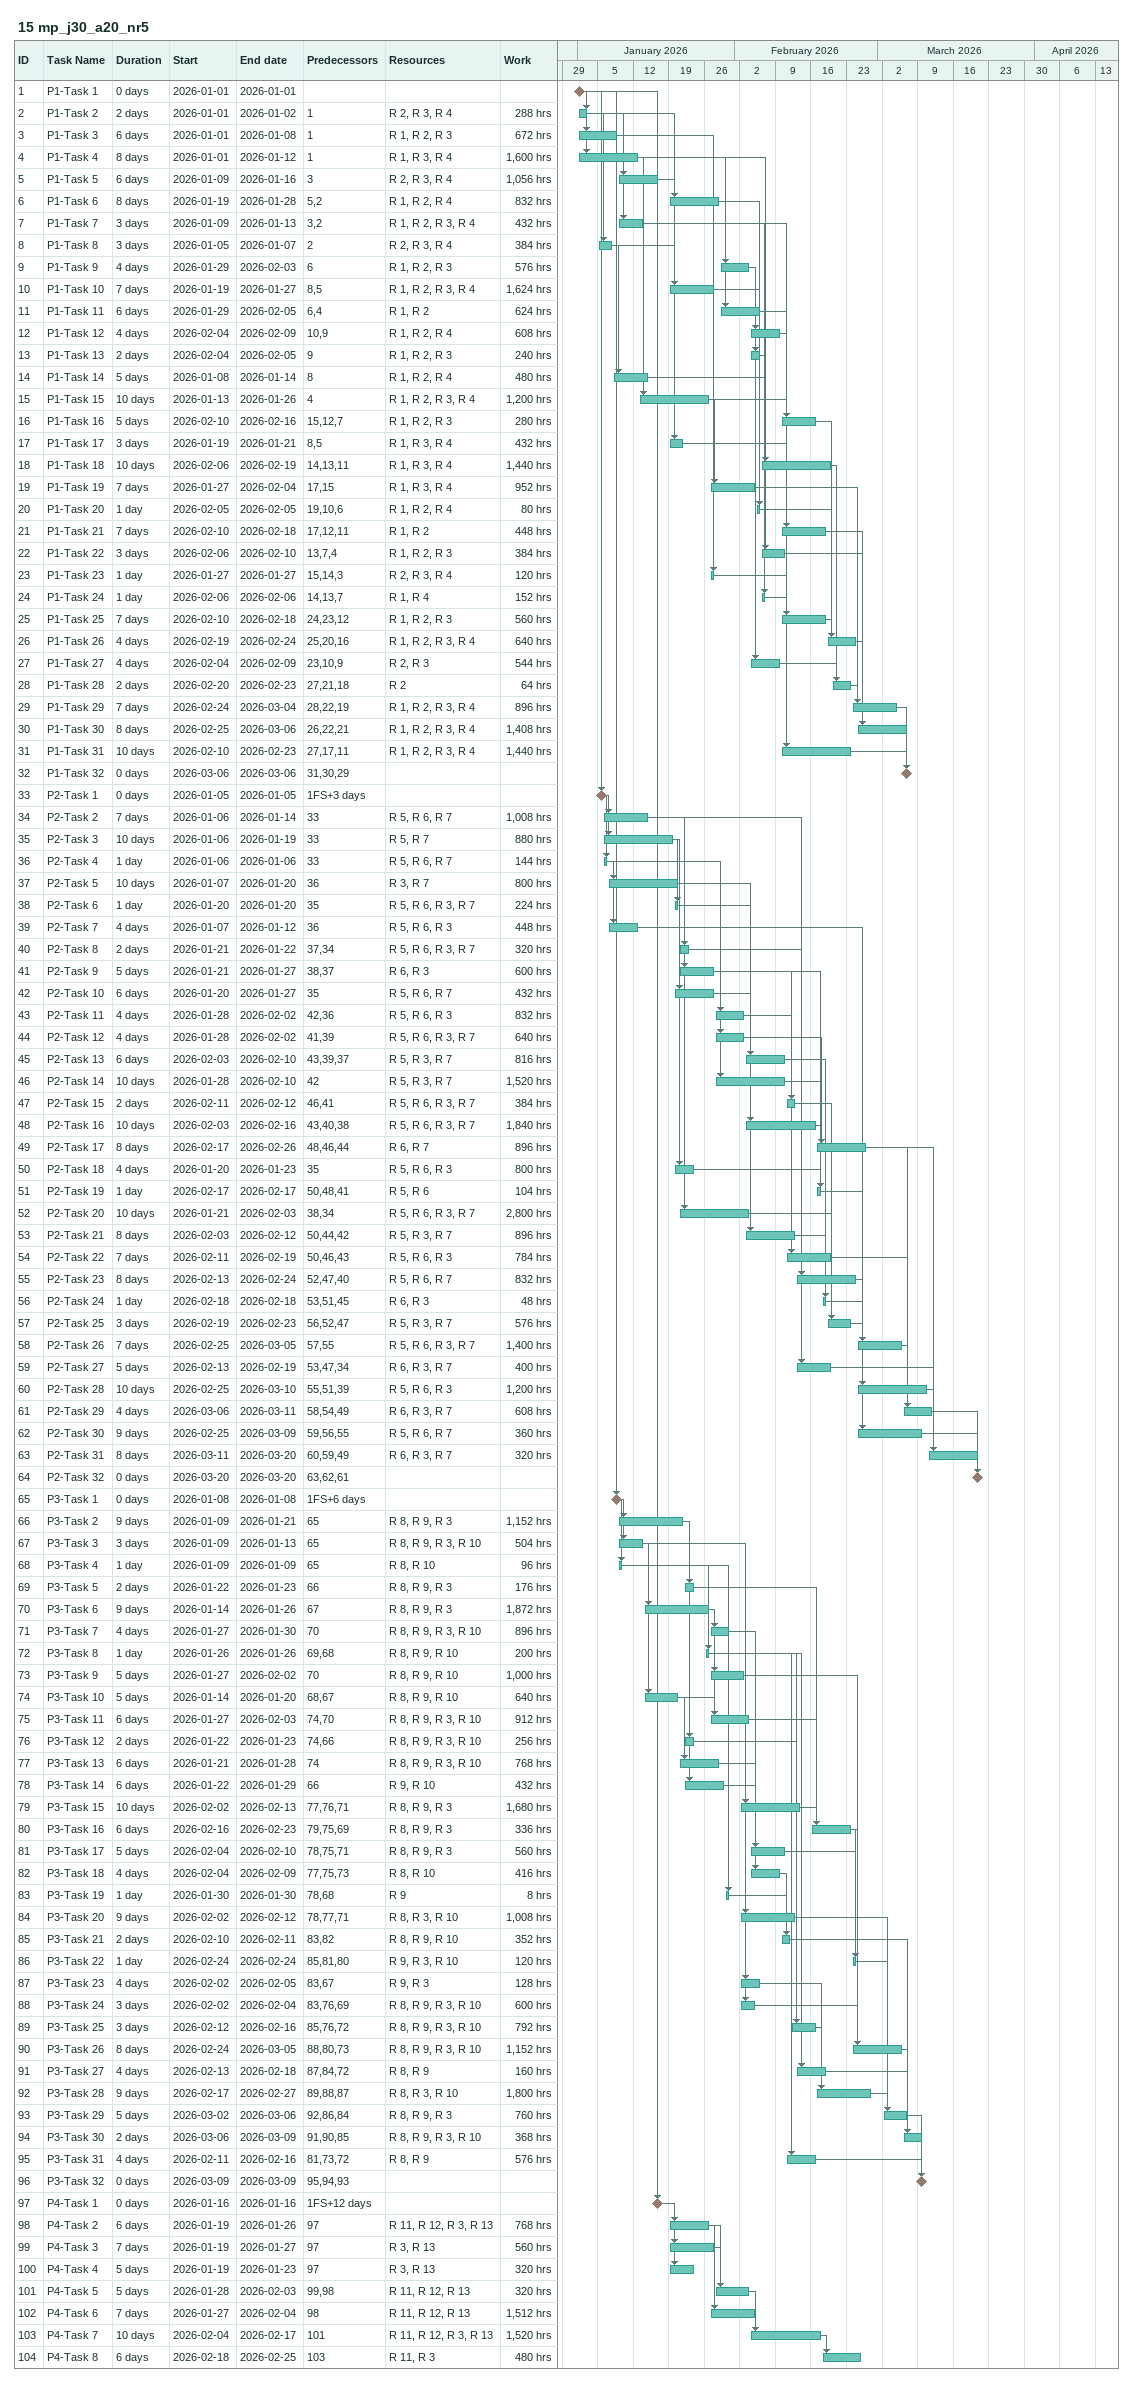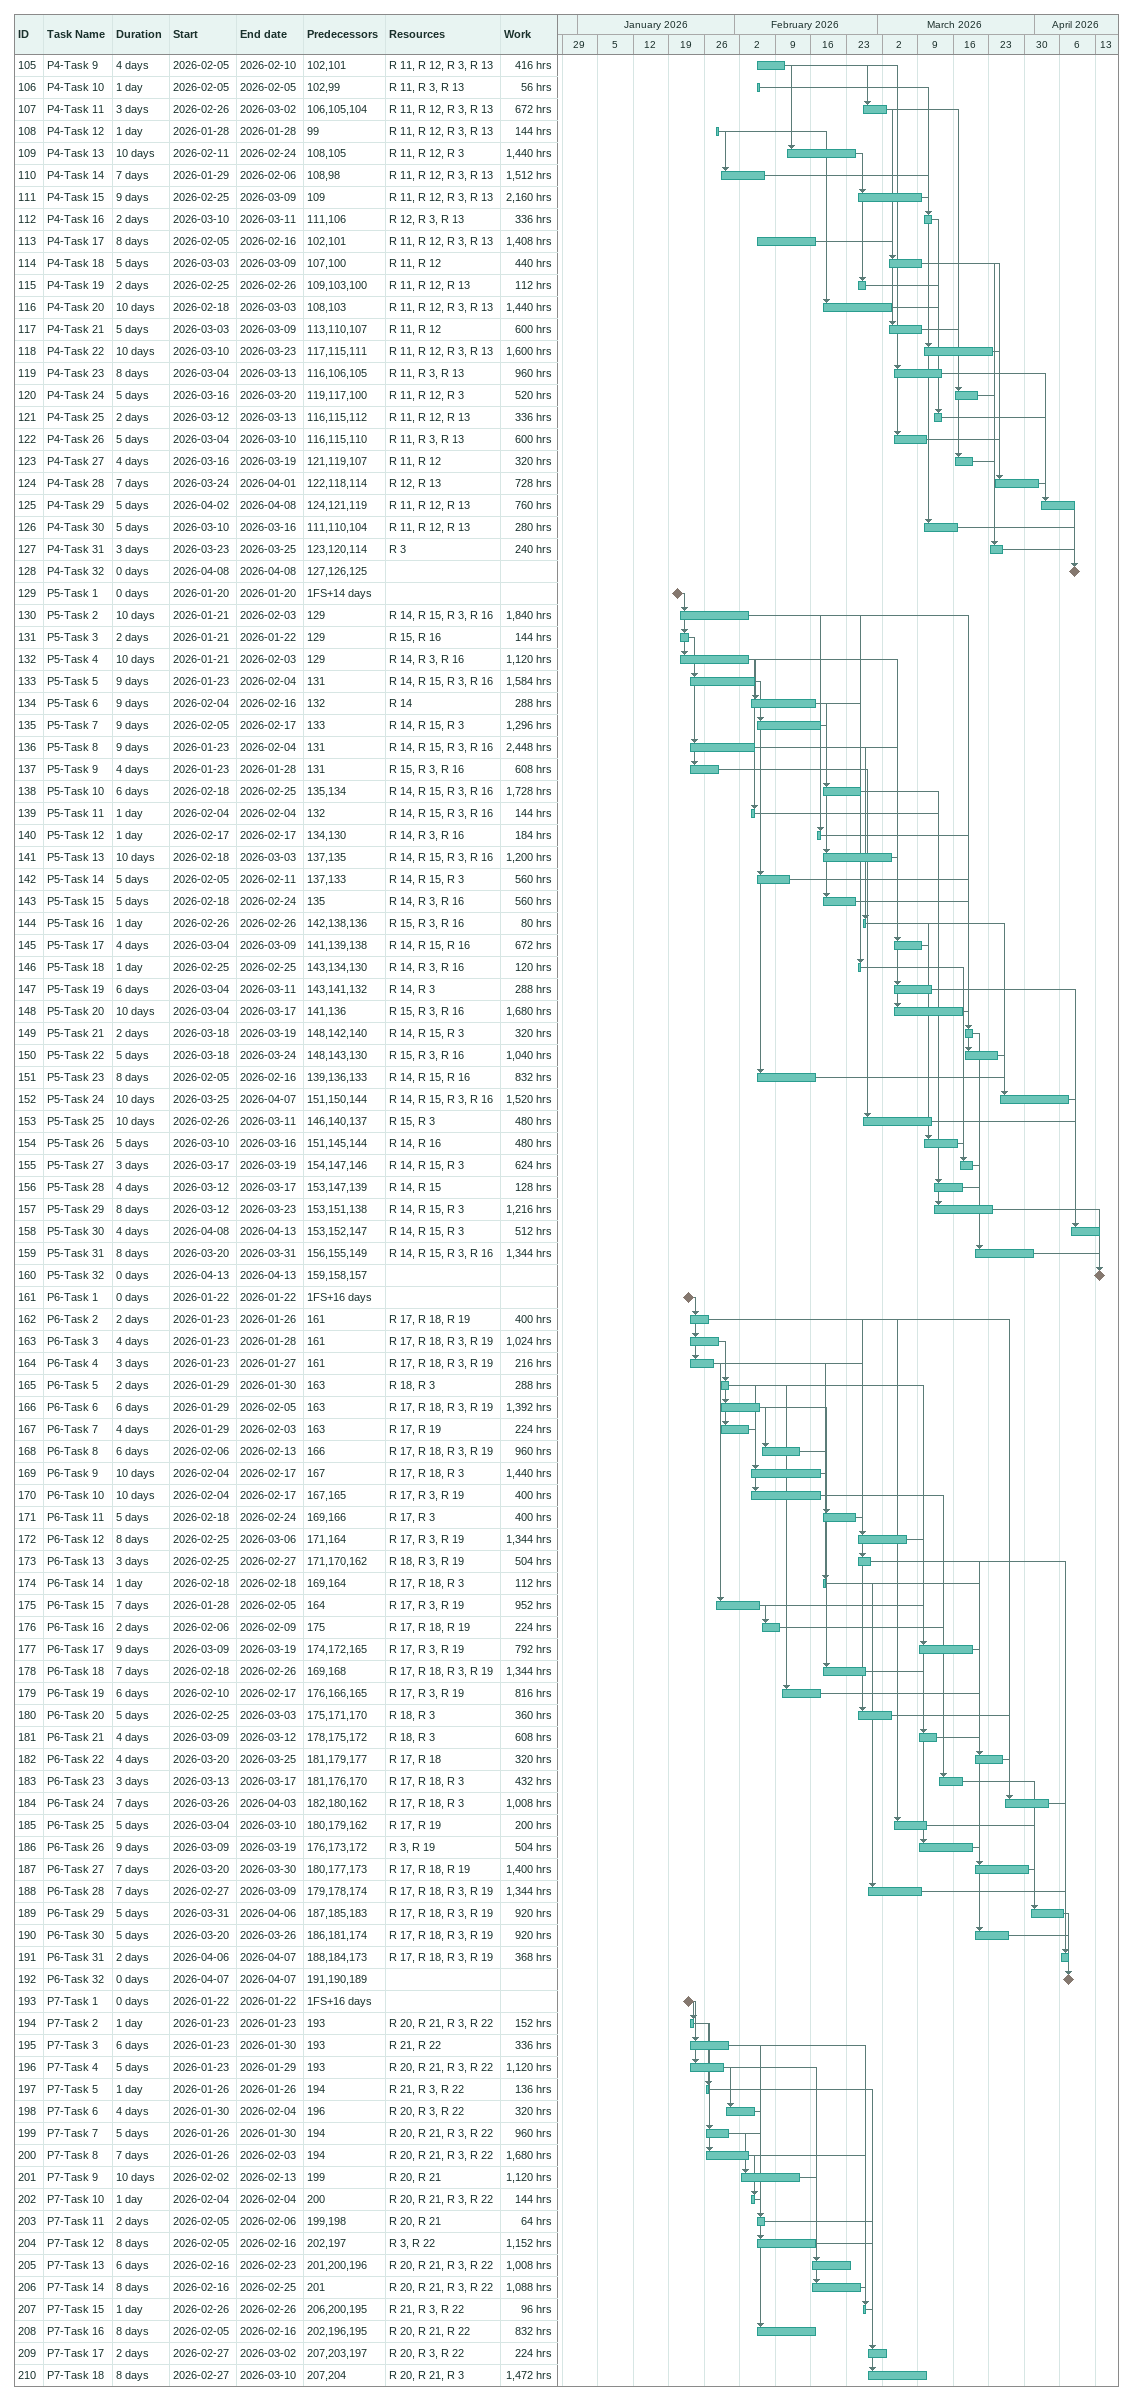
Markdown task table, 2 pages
15 mp_j30_a20_nr5

| ID | Task | Duration | Start | Finish | Predecessors | Resources | Work (h) |
|---|---|---|---|---|---|---|---|
| 1 | P1-Task 1 | 0d | 2026-01-01 | 2026-01-01 |  |  |  |
| 2 | P1-Task 2 | 2d | 2026-01-01 | 2026-01-02 | 1 | R 2, R 3, R 4 | 288 |
| 3 | P1-Task 3 | 6d | 2026-01-01 | 2026-01-08 | 1 | R 1, R 2, R 3 | 672 |
| 4 | P1-Task 4 | 8d | 2026-01-01 | 2026-01-12 | 1 | R 1, R 3, R 4 | 1600 |
| 5 | P1-Task 5 | 6d | 2026-01-09 | 2026-01-16 | 3 | R 2, R 3, R 4 | 1056 |
| 6 | P1-Task 6 | 8d | 2026-01-19 | 2026-01-28 | 5, 2 | R 1, R 2, R 4 | 832 |
| 7 | P1-Task 7 | 3d | 2026-01-09 | 2026-01-13 | 3, 2 | R 1, R 2, R 3, R 4 | 432 |
| 8 | P1-Task 8 | 3d | 2026-01-05 | 2026-01-07 | 2 | R 2, R 3, R 4 | 384 |
| 9 | P1-Task 9 | 4d | 2026-01-29 | 2026-02-03 | 6 | R 1, R 2, R 3 | 576 |
| 10 | P1-Task 10 | 7d | 2026-01-19 | 2026-01-27 | 8, 5 | R 1, R 2, R 3, R 4 | 1624 |
| 11 | P1-Task 11 | 6d | 2026-01-29 | 2026-02-05 | 6, 4 | R 1, R 2 | 624 |
| 12 | P1-Task 12 | 4d | 2026-02-04 | 2026-02-09 | 10, 9 | R 1, R 2, R 4 | 608 |
| 13 | P1-Task 13 | 2d | 2026-02-04 | 2026-02-05 | 9 | R 1, R 2, R 3 | 240 |
| 14 | P1-Task 14 | 5d | 2026-01-08 | 2026-01-14 | 8 | R 1, R 2, R 4 | 480 |
| 15 | P1-Task 15 | 10d | 2026-01-13 | 2026-01-26 | 4 | R 1, R 2, R 3, R 4 | 1200 |
| 16 | P1-Task 16 | 5d | 2026-02-10 | 2026-02-16 | 15, 12, 7 | R 1, R 2, R 3 | 280 |
| 17 | P1-Task 17 | 3d | 2026-01-19 | 2026-01-21 | 8, 5 | R 1, R 3, R 4 | 432 |
| 18 | P1-Task 18 | 10d | 2026-02-06 | 2026-02-19 | 14, 13, 11 | R 1, R 3, R 4 | 1440 |
| 19 | P1-Task 19 | 7d | 2026-01-27 | 2026-02-04 | 17, 15 | R 1, R 3, R 4 | 952 |
| 20 | P1-Task 20 | 1d | 2026-02-05 | 2026-02-05 | 19, 10, 6 | R 1, R 2, R 4 | 80 |
| 21 | P1-Task 21 | 7d | 2026-02-10 | 2026-02-18 | 17, 12, 11 | R 1, R 2 | 448 |
| 22 | P1-Task 22 | 3d | 2026-02-06 | 2026-02-10 | 13, 7, 4 | R 1, R 2, R 3 | 384 |
| 23 | P1-Task 23 | 1d | 2026-01-27 | 2026-01-27 | 15, 14, 3 | R 2, R 3, R 4 | 120 |
| 24 | P1-Task 24 | 1d | 2026-02-06 | 2026-02-06 | 14, 13, 7 | R 1, R 4 | 152 |
| 25 | P1-Task 25 | 7d | 2026-02-10 | 2026-02-18 | 24, 23, 12 | R 1, R 2, R 3 | 560 |
| 26 | P1-Task 26 | 4d | 2026-02-19 | 2026-02-24 | 25, 20, 16 | R 1, R 2, R 3, R 4 | 640 |
| 27 | P1-Task 27 | 4d | 2026-02-04 | 2026-02-09 | 23, 10, 9 | R 2, R 3 | 544 |
| 28 | P1-Task 28 | 2d | 2026-02-20 | 2026-02-23 | 27, 21, 18 | R 2 | 64 |
| 29 | P1-Task 29 | 7d | 2026-02-24 | 2026-03-04 | 28, 22, 19 | R 1, R 2, R 3, R 4 | 896 |
| 30 | P1-Task 30 | 8d | 2026-02-25 | 2026-03-06 | 26, 22, 21 | R 1, R 2, R 3, R 4 | 1408 |
| 31 | P1-Task 31 | 10d | 2026-02-10 | 2026-02-23 | 27, 17, 11 | R 1, R 2, R 3, R 4 | 1440 |
| 32 | P1-Task 32 | 0d | 2026-03-06 | 2026-03-06 | 31, 30, 29 |  |  |
| 33 | P2-Task 1 | 0d | 2026-01-05 | 2026-01-05 | 1FS+3d |  |  |
| 34 | P2-Task 2 | 7d | 2026-01-06 | 2026-01-14 | 33 | R 5, R 6, R 7 | 1008 |
| 35 | P2-Task 3 | 10d | 2026-01-06 | 2026-01-19 | 33 | R 5, R 7 | 880 |
| 36 | P2-Task 4 | 1d | 2026-01-06 | 2026-01-06 | 33 | R 5, R 6, R 7 | 144 |
| 37 | P2-Task 5 | 10d | 2026-01-07 | 2026-01-20 | 36 | R 3, R 7 | 800 |
| 38 | P2-Task 6 | 1d | 2026-01-20 | 2026-01-20 | 35 | R 5, R 6, R 3, R 7 | 224 |
| 39 | P2-Task 7 | 4d | 2026-01-07 | 2026-01-12 | 36 | R 5, R 6, R 3 | 448 |
| 40 | P2-Task 8 | 2d | 2026-01-21 | 2026-01-22 | 37, 34 | R 5, R 6, R 3, R 7 | 320 |
| 41 | P2-Task 9 | 5d | 2026-01-21 | 2026-01-27 | 38, 37 | R 6, R 3 | 600 |
| 42 | P2-Task 10 | 6d | 2026-01-20 | 2026-01-27 | 35 | R 5, R 6, R 7 | 432 |
| 43 | P2-Task 11 | 4d | 2026-01-28 | 2026-02-02 | 42, 36 | R 5, R 6, R 3 | 832 |
| 44 | P2-Task 12 | 4d | 2026-01-28 | 2026-02-02 | 41, 39 | R 5, R 6, R 3, R 7 | 640 |
| 45 | P2-Task 13 | 6d | 2026-02-03 | 2026-02-10 | 43, 39, 37 | R 5, R 3, R 7 | 816 |
| 46 | P2-Task 14 | 10d | 2026-01-28 | 2026-02-10 | 42 | R 5, R 3, R 7 | 1520 |
| 47 | P2-Task 15 | 2d | 2026-02-11 | 2026-02-12 | 46, 41 | R 5, R 6, R 3, R 7 | 384 |
| 48 | P2-Task 16 | 10d | 2026-02-03 | 2026-02-16 | 43, 40, 38 | R 5, R 6, R 3, R 7 | 1840 |
| 49 | P2-Task 17 | 8d | 2026-02-17 | 2026-02-26 | 48, 46, 44 | R 6, R 7 | 896 |
| 50 | P2-Task 18 | 4d | 2026-01-20 | 2026-01-23 | 35 | R 5, R 6, R 3 | 800 |
| 51 | P2-Task 19 | 1d | 2026-02-17 | 2026-02-17 | 50, 48, 41 | R 5, R 6 | 104 |
| 52 | P2-Task 20 | 10d | 2026-01-21 | 2026-02-03 | 38, 34 | R 5, R 6, R 3, R 7 | 2800 |
| 53 | P2-Task 21 | 8d | 2026-02-03 | 2026-02-12 | 50, 44, 42 | R 5, R 3, R 7 | 896 |
| 54 | P2-Task 22 | 7d | 2026-02-11 | 2026-02-19 | 50, 46, 43 | R 5, R 6, R 3 | 784 |
| 55 | P2-Task 23 | 8d | 2026-02-13 | 2026-02-24 | 52, 47, 40 | R 5, R 6, R 7 | 832 |
| 56 | P2-Task 24 | 1d | 2026-02-18 | 2026-02-18 | 53, 51, 45 | R 6, R 3 | 48 |
| 57 | P2-Task 25 | 3d | 2026-02-19 | 2026-02-23 | 56, 52, 47 | R 5, R 3, R 7 | 576 |
| 58 | P2-Task 26 | 7d | 2026-02-25 | 2026-03-05 | 57, 55 | R 5, R 6, R 3, R 7 | 1400 |
| 59 | P2-Task 27 | 5d | 2026-02-13 | 2026-02-19 | 53, 47, 34 | R 6, R 3, R 7 | 400 |
| 60 | P2-Task 28 | 10d | 2026-02-25 | 2026-03-10 | 55, 51, 39 | R 5, R 6, R 3 | 1200 |
| 61 | P2-Task 29 | 4d | 2026-03-06 | 2026-03-11 | 58, 54, 49 | R 6, R 3, R 7 | 608 |
| 62 | P2-Task 30 | 9d | 2026-02-25 | 2026-03-09 | 59, 56, 55 | R 5, R 6, R 7 | 360 |
| 63 | P2-Task 31 | 8d | 2026-03-11 | 2026-03-20 | 60, 59, 49 | R 6, R 3, R 7 | 320 |
| 64 | P2-Task 32 | 0d | 2026-03-20 | 2026-03-20 | 63, 62, 61 |  |  |
| 65 | P3-Task 1 | 0d | 2026-01-08 | 2026-01-08 | 1FS+6d |  |  |
| 66 | P3-Task 2 | 9d | 2026-01-09 | 2026-01-21 | 65 | R 8, R 9, R 3 | 1152 |
| 67 | P3-Task 3 | 3d | 2026-01-09 | 2026-01-13 | 65 | R 8, R 9, R 3, R 10 | 504 |
| 68 | P3-Task 4 | 1d | 2026-01-09 | 2026-01-09 | 65 | R 8, R 10 | 96 |
| 69 | P3-Task 5 | 2d | 2026-01-22 | 2026-01-23 | 66 | R 8, R 9, R 3 | 176 |
| 70 | P3-Task 6 | 9d | 2026-01-14 | 2026-01-26 | 67 | R 8, R 9, R 3 | 1872 |
| 71 | P3-Task 7 | 4d | 2026-01-27 | 2026-01-30 | 70 | R 8, R 9, R 3, R 10 | 896 |
| 72 | P3-Task 8 | 1d | 2026-01-26 | 2026-01-26 | 69, 68 | R 8, R 9, R 10 | 200 |
| 73 | P3-Task 9 | 5d | 2026-01-27 | 2026-02-02 | 70 | R 8, R 9, R 10 | 1000 |
| 74 | P3-Task 10 | 5d | 2026-01-14 | 2026-01-20 | 68, 67 | R 8, R 9, R 10 | 640 |
| 75 | P3-Task 11 | 6d | 2026-01-27 | 2026-02-03 | 74, 70 | R 8, R 9, R 3, R 10 | 912 |
| 76 | P3-Task 12 | 2d | 2026-01-22 | 2026-01-23 | 74, 66 | R 8, R 9, R 3, R 10 | 256 |
| 77 | P3-Task 13 | 6d | 2026-01-21 | 2026-01-28 | 74 | R 8, R 9, R 3, R 10 | 768 |
| 78 | P3-Task 14 | 6d | 2026-01-22 | 2026-01-29 | 66 | R 9, R 10 | 432 |
| 79 | P3-Task 15 | 10d | 2026-02-02 | 2026-02-13 | 77, 76, 71 | R 8, R 9, R 3 | 1680 |
| 80 | P3-Task 16 | 6d | 2026-02-16 | 2026-02-23 | 79, 75, 69 | R 8, R 9, R 3 | 336 |
| 81 | P3-Task 17 | 5d | 2026-02-04 | 2026-02-10 | 78, 75, 71 | R 8, R 9, R 3 | 560 |
| 82 | P3-Task 18 | 4d | 2026-02-04 | 2026-02-09 | 77, 75, 73 | R 8, R 10 | 416 |
| 83 | P3-Task 19 | 1d | 2026-01-30 | 2026-01-30 | 78, 68 | R 9 | 8 |
| 84 | P3-Task 20 | 9d | 2026-02-02 | 2026-02-12 | 78, 77, 71 | R 8, R 3, R 10 | 1008 |
| 85 | P3-Task 21 | 2d | 2026-02-10 | 2026-02-11 | 83, 82 | R 8, R 9, R 10 | 352 |
| 86 | P3-Task 22 | 1d | 2026-02-24 | 2026-02-24 | 85, 81, 80 | R 9, R 3, R 10 | 120 |
| 87 | P3-Task 23 | 4d | 2026-02-02 | 2026-02-05 | 83, 67 | R 9, R 3 | 128 |
| 88 | P3-Task 24 | 3d | 2026-02-02 | 2026-02-04 | 83, 76, 69 | R 8, R 9, R 3, R 10 | 600 |
| 89 | P3-Task 25 | 3d | 2026-02-12 | 2026-02-16 | 85, 76, 72 | R 8, R 9, R 3, R 10 | 792 |
| 90 | P3-Task 26 | 8d | 2026-02-24 | 2026-03-05 | 88, 80, 73 | R 8, R 9, R 3, R 10 | 1152 |
| 91 | P3-Task 27 | 4d | 2026-02-13 | 2026-02-18 | 87, 84, 72 | R 8, R 9 | 160 |
| 92 | P3-Task 28 | 9d | 2026-02-17 | 2026-02-27 | 89, 88, 87 | R 8, R 3, R 10 | 1800 |
| 93 | P3-Task 29 | 5d | 2026-03-02 | 2026-03-06 | 92, 86, 84 | R 8, R 9, R 3 | 760 |
| 94 | P3-Task 30 | 2d | 2026-03-06 | 2026-03-09 | 91, 90, 85 | R 8, R 9, R 3, R 10 | 368 |
| 95 | P3-Task 31 | 4d | 2026-02-11 | 2026-02-16 | 81, 73, 72 | R 8, R 9 | 576 |
| 96 | P3-Task 32 | 0d | 2026-03-09 | 2026-03-09 | 95, 94, 93 |  |  |
| 97 | P4-Task 1 | 0d | 2026-01-16 | 2026-01-16 | 1FS+12d |  |  |
| 98 | P4-Task 2 | 6d | 2026-01-19 | 2026-01-26 | 97 | R 11, R 12, R 3, R 13 | 768 |
| 99 | P4-Task 3 | 7d | 2026-01-19 | 2026-01-27 | 97 | R 3, R 13 | 560 |
| 100 | P4-Task 4 | 5d | 2026-01-19 | 2026-01-23 | 97 | R 3, R 13 | 320 |
| 101 | P4-Task 5 | 5d | 2026-01-28 | 2026-02-03 | 99, 98 | R 11, R 12, R 13 | 320 |
| 102 | P4-Task 6 | 7d | 2026-01-27 | 2026-02-04 | 98 | R 11, R 12, R 13 | 1512 |
| 103 | P4-Task 7 | 10d | 2026-02-04 | 2026-02-17 | 101 | R 11, R 12, R 3, R 13 | 1520 |
| 104 | P4-Task 8 | 6d | 2026-02-18 | 2026-02-25 | 103 | R 11, R 3 | 480 |
| 105 | P4-Task 9 | 4d | 2026-02-05 | 2026-02-10 | 102, 101 | R 11, R 12, R 3, R 13 | 416 |
| 106 | P4-Task 10 | 1d | 2026-02-05 | 2026-02-05 | 102, 99 | R 11, R 3, R 13 | 56 |
| 107 | P4-Task 11 | 3d | 2026-02-26 | 2026-03-02 | 106, 105, 104 | R 11, R 12, R 3, R 13 | 672 |
| 108 | P4-Task 12 | 1d | 2026-01-28 | 2026-01-28 | 99 | R 11, R 12, R 3, R 13 | 144 |
| 109 | P4-Task 13 | 10d | 2026-02-11 | 2026-02-24 | 108, 105 | R 11, R 12, R 3 | 1440 |
| 110 | P4-Task 14 | 7d | 2026-01-29 | 2026-02-06 | 108, 98 | R 11, R 12, R 3, R 13 | 1512 |
| 111 | P4-Task 15 | 9d | 2026-02-25 | 2026-03-09 | 109 | R 11, R 12, R 3, R 13 | 2160 |
| 112 | P4-Task 16 | 2d | 2026-03-10 | 2026-03-11 | 111, 106 | R 12, R 3, R 13 | 336 |
| 113 | P4-Task 17 | 8d | 2026-02-05 | 2026-02-16 | 102, 101 | R 11, R 12, R 3, R 13 | 1408 |
| 114 | P4-Task 18 | 5d | 2026-03-03 | 2026-03-09 | 107, 100 | R 11, R 12 | 440 |
| 115 | P4-Task 19 | 2d | 2026-02-25 | 2026-02-26 | 109, 103, 100 | R 11, R 12, R 13 | 112 |
| 116 | P4-Task 20 | 10d | 2026-02-18 | 2026-03-03 | 108, 103 | R 11, R 12, R 3, R 13 | 1440 |
| 117 | P4-Task 21 | 5d | 2026-03-03 | 2026-03-09 | 113, 110, 107 | R 11, R 12 | 600 |
| 118 | P4-Task 22 | 10d | 2026-03-10 | 2026-03-23 | 117, 115, 111 | R 11, R 12, R 3, R 13 | 1600 |
| 119 | P4-Task 23 | 8d | 2026-03-04 | 2026-03-13 | 116, 106, 105 | R 11, R 3, R 13 | 960 |
| 120 | P4-Task 24 | 5d | 2026-03-16 | 2026-03-20 | 119, 117, 100 | R 11, R 12, R 3 | 520 |
| 121 | P4-Task 25 | 2d | 2026-03-12 | 2026-03-13 | 116, 115, 112 | R 11, R 12, R 13 | 336 |
| 122 | P4-Task 26 | 5d | 2026-03-04 | 2026-03-10 | 116, 115, 110 | R 11, R 3, R 13 | 600 |
| 123 | P4-Task 27 | 4d | 2026-03-16 | 2026-03-19 | 121, 119, 107 | R 11, R 12 | 320 |
| 124 | P4-Task 28 | 7d | 2026-03-24 | 2026-04-01 | 122, 118, 114 | R 12, R 13 | 728 |
| 125 | P4-Task 29 | 5d | 2026-04-02 | 2026-04-08 | 124, 121, 119 | R 11, R 12, R 13 | 760 |
| 126 | P4-Task 30 | 5d | 2026-03-10 | 2026-03-16 | 111, 110, 104 | R 11, R 12, R 13 | 280 |
| 127 | P4-Task 31 | 3d | 2026-03-23 | 2026-03-25 | 123, 120, 114 | R 3 | 240 |
| 128 | P4-Task 32 | 0d | 2026-04-08 | 2026-04-08 | 127, 126, 125 |  |  |
| 129 | P5-Task 1 | 0d | 2026-01-20 | 2026-01-20 | 1FS+14d |  |  |
| 130 | P5-Task 2 | 10d | 2026-01-21 | 2026-02-03 | 129 | R 14, R 15, R 3, R 16 | 1840 |
| 131 | P5-Task 3 | 2d | 2026-01-21 | 2026-01-22 | 129 | R 15, R 16 | 144 |
| 132 | P5-Task 4 | 10d | 2026-01-21 | 2026-02-03 | 129 | R 14, R 3, R 16 | 1120 |
| 133 | P5-Task 5 | 9d | 2026-01-23 | 2026-02-04 | 131 | R 14, R 15, R 3, R 16 | 1584 |
| 134 | P5-Task 6 | 9d | 2026-02-04 | 2026-02-16 | 132 | R 14 | 288 |
| 135 | P5-Task 7 | 9d | 2026-02-05 | 2026-02-17 | 133 | R 14, R 15, R 3 | 1296 |
| 136 | P5-Task 8 | 9d | 2026-01-23 | 2026-02-04 | 131 | R 14, R 15, R 3, R 16 | 2448 |
| 137 | P5-Task 9 | 4d | 2026-01-23 | 2026-01-28 | 131 | R 15, R 3, R 16 | 608 |
| 138 | P5-Task 10 | 6d | 2026-02-18 | 2026-02-25 | 135, 134 | R 14, R 15, R 3, R 16 | 1728 |
| 139 | P5-Task 11 | 1d | 2026-02-04 | 2026-02-04 | 132 | R 14, R 15, R 3, R 16 | 144 |
| 140 | P5-Task 12 | 1d | 2026-02-17 | 2026-02-17 | 134, 130 | R 14, R 3, R 16 | 184 |
| 141 | P5-Task 13 | 10d | 2026-02-18 | 2026-03-03 | 137, 135 | R 14, R 15, R 3, R 16 | 1200 |
| 142 | P5-Task 14 | 5d | 2026-02-05 | 2026-02-11 | 137, 133 | R 14, R 15, R 3 | 560 |
| 143 | P5-Task 15 | 5d | 2026-02-18 | 2026-02-24 | 135 | R 14, R 3, R 16 | 560 |
| 144 | P5-Task 16 | 1d | 2026-02-26 | 2026-02-26 | 142, 138, 136 | R 15, R 3, R 16 | 80 |
| 145 | P5-Task 17 | 4d | 2026-03-04 | 2026-03-09 | 141, 139, 138 | R 14, R 15, R 16 | 672 |
| 146 | P5-Task 18 | 1d | 2026-02-25 | 2026-02-25 | 143, 134, 130 | R 14, R 3, R 16 | 120 |
| 147 | P5-Task 19 | 6d | 2026-03-04 | 2026-03-11 | 143, 141, 132 | R 14, R 3 | 288 |
| 148 | P5-Task 20 | 10d | 2026-03-04 | 2026-03-17 | 141, 136 | R 15, R 3, R 16 | 1680 |
| 149 | P5-Task 21 | 2d | 2026-03-18 | 2026-03-19 | 148, 142, 140 | R 14, R 15, R 3 | 320 |
| 150 | P5-Task 22 | 5d | 2026-03-18 | 2026-03-24 | 148, 143, 130 | R 15, R 3, R 16 | 1040 |
| 151 | P5-Task 23 | 8d | 2026-02-05 | 2026-02-16 | 139, 136, 133 | R 14, R 15, R 16 | 832 |
| 152 | P5-Task 24 | 10d | 2026-03-25 | 2026-04-07 | 151, 150, 144 | R 14, R 15, R 3, R 16 | 1520 |
| 153 | P5-Task 25 | 10d | 2026-02-26 | 2026-03-11 | 146, 140, 137 | R 15, R 3 | 480 |
| 154 | P5-Task 26 | 5d | 2026-03-10 | 2026-03-16 | 151, 145, 144 | R 14, R 16 | 480 |
| 155 | P5-Task 27 | 3d | 2026-03-17 | 2026-03-19 | 154, 147, 146 | R 14, R 15, R 3 | 624 |
| 156 | P5-Task 28 | 4d | 2026-03-12 | 2026-03-17 | 153, 147, 139 | R 14, R 15 | 128 |
| 157 | P5-Task 29 | 8d | 2026-03-12 | 2026-03-23 | 153, 151, 138 | R 14, R 15, R 3 | 1216 |
| 158 | P5-Task 30 | 4d | 2026-04-08 | 2026-04-13 | 153, 152, 147 | R 14, R 15, R 3 | 512 |
| 159 | P5-Task 31 | 8d | 2026-03-20 | 2026-03-31 | 156, 155, 149 | R 14, R 15, R 3, R 16 | 1344 |
| 160 | P5-Task 32 | 0d | 2026-04-13 | 2026-04-13 | 159, 158, 157 |  |  |
| 161 | P6-Task 1 | 0d | 2026-01-22 | 2026-01-22 | 1FS+16d |  |  |
| 162 | P6-Task 2 | 2d | 2026-01-23 | 2026-01-26 | 161 | R 17, R 18, R 19 | 400 |
| 163 | P6-Task 3 | 4d | 2026-01-23 | 2026-01-28 | 161 | R 17, R 18, R 3, R 19 | 1024 |
| 164 | P6-Task 4 | 3d | 2026-01-23 | 2026-01-27 | 161 | R 17, R 18, R 3, R 19 | 216 |
| 165 | P6-Task 5 | 2d | 2026-01-29 | 2026-01-30 | 163 | R 18, R 3 | 288 |
| 166 | P6-Task 6 | 6d | 2026-01-29 | 2026-02-05 | 163 | R 17, R 18, R 3, R 19 | 1392 |
| 167 | P6-Task 7 | 4d | 2026-01-29 | 2026-02-03 | 163 | R 17, R 19 | 224 |
| 168 | P6-Task 8 | 6d | 2026-02-06 | 2026-02-13 | 166 | R 17, R 18, R 3, R 19 | 960 |
| 169 | P6-Task 9 | 10d | 2026-02-04 | 2026-02-17 | 167 | R 17, R 18, R 3 | 1440 |
| 170 | P6-Task 10 | 10d | 2026-02-04 | 2026-02-17 | 167, 165 | R 17, R 3, R 19 | 400 |
| 171 | P6-Task 11 | 5d | 2026-02-18 | 2026-02-24 | 169, 166 | R 17, R 3 | 400 |
| 172 | P6-Task 12 | 8d | 2026-02-25 | 2026-03-06 | 171, 164 | R 17, R 3, R 19 | 1344 |
| 173 | P6-Task 13 | 3d | 2026-02-25 | 2026-02-27 | 171, 170, 162 | R 18, R 3, R 19 | 504 |
| 174 | P6-Task 14 | 1d | 2026-02-18 | 2026-02-18 | 169, 164 | R 17, R 18, R 3 | 112 |
| 175 | P6-Task 15 | 7d | 2026-01-28 | 2026-02-05 | 164 | R 17, R 3, R 19 | 952 |
| 176 | P6-Task 16 | 2d | 2026-02-06 | 2026-02-09 | 175 | R 17, R 18, R 19 | 224 |
| 177 | P6-Task 17 | 9d | 2026-03-09 | 2026-03-19 | 174, 172, 165 | R 17, R 3, R 19 | 792 |
| 178 | P6-Task 18 | 7d | 2026-02-18 | 2026-02-26 | 169, 168 | R 17, R 18, R 3, R 19 | 1344 |
| 179 | P6-Task 19 | 6d | 2026-02-10 | 2026-02-17 | 176, 166, 165 | R 17, R 3, R 19 | 816 |
| 180 | P6-Task 20 | 5d | 2026-02-25 | 2026-03-03 | 175, 171, 170 | R 18, R 3 | 360 |
| 181 | P6-Task 21 | 4d | 2026-03-09 | 2026-03-12 | 178, 175, 172 | R 18, R 3 | 608 |
| 182 | P6-Task 22 | 4d | 2026-03-20 | 2026-03-25 | 181, 179, 177 | R 17, R 18 | 320 |
| 183 | P6-Task 23 | 3d | 2026-03-13 | 2026-03-17 | 181, 176, 170 | R 17, R 18, R 3 | 432 |
| 184 | P6-Task 24 | 7d | 2026-03-26 | 2026-04-03 | 182, 180, 162 | R 17, R 18, R 3 | 1008 |
| 185 | P6-Task 25 | 5d | 2026-03-04 | 2026-03-10 | 180, 179, 162 | R 17, R 19 | 200 |
| 186 | P6-Task 26 | 9d | 2026-03-09 | 2026-03-19 | 176, 173, 172 | R 3, R 19 | 504 |
| 187 | P6-Task 27 | 7d | 2026-03-20 | 2026-03-30 | 180, 177, 173 | R 17, R 18, R 19 | 1400 |
| 188 | P6-Task 28 | 7d | 2026-02-27 | 2026-03-09 | 179, 178, 174 | R 17, R 18, R 3, R 19 | 1344 |
| 189 | P6-Task 29 | 5d | 2026-03-31 | 2026-04-06 | 187, 185, 183 | R 17, R 18, R 3, R 19 | 920 |
| 190 | P6-Task 30 | 5d | 2026-03-20 | 2026-03-26 | 186, 181, 174 | R 17, R 18, R 3, R 19 | 920 |
| 191 | P6-Task 31 | 2d | 2026-04-06 | 2026-04-07 | 188, 184, 173 | R 17, R 18, R 3, R 19 | 368 |
| 192 | P6-Task 32 | 0d | 2026-04-07 | 2026-04-07 | 191, 190, 189 |  |  |
| 193 | P7-Task 1 | 0d | 2026-01-22 | 2026-01-22 | 1FS+16d |  |  |
| 194 | P7-Task 2 | 1d | 2026-01-23 | 2026-01-23 | 193 | R 20, R 21, R 3, R 22 | 152 |
| 195 | P7-Task 3 | 6d | 2026-01-23 | 2026-01-30 | 193 | R 21, R 22 | 336 |
| 196 | P7-Task 4 | 5d | 2026-01-23 | 2026-01-29 | 193 | R 20, R 21, R 3, R 22 | 1120 |
| 197 | P7-Task 5 | 1d | 2026-01-26 | 2026-01-26 | 194 | R 21, R 3, R 22 | 136 |
| 198 | P7-Task 6 | 4d | 2026-01-30 | 2026-02-04 | 196 | R 20, R 3, R 22 | 320 |
| 199 | P7-Task 7 | 5d | 2026-01-26 | 2026-01-30 | 194 | R 20, R 21, R 3, R 22 | 960 |
| 200 | P7-Task 8 | 7d | 2026-01-26 | 2026-02-03 | 194 | R 20, R 21, R 3, R 22 | 1680 |
| 201 | P7-Task 9 | 10d | 2026-02-02 | 2026-02-13 | 199 | R 20, R 21 | 1120 |
| 202 | P7-Task 10 | 1d | 2026-02-04 | 2026-02-04 | 200 | R 20, R 21, R 3, R 22 | 144 |
| 203 | P7-Task 11 | 2d | 2026-02-05 | 2026-02-06 | 199, 198 | R 20, R 21 | 64 |
| 204 | P7-Task 12 | 8d | 2026-02-05 | 2026-02-16 | 202, 197 | R 3, R 22 | 1152 |
| 205 | P7-Task 13 | 6d | 2026-02-16 | 2026-02-23 | 201, 200, 196 | R 20, R 21, R 3, R 22 | 1008 |
| 206 | P7-Task 14 | 8d | 2026-02-16 | 2026-02-25 | 201 | R 20, R 21, R 3, R 22 | 1088 |
| 207 | P7-Task 15 | 1d | 2026-02-26 | 2026-02-26 | 206, 200, 195 | R 21, R 3, R 22 | 96 |
| 208 | P7-Task 16 | 8d | 2026-02-05 | 2026-02-16 | 202, 196, 195 | R 20, R 21, R 22 | 832 |
| 209 | P7-Task 17 | 2d | 2026-02-27 | 2026-03-02 | 207, 203, 197 | R 20, R 3, R 22 | 224 |
| 210 | P7-Task 18 | 8d | 2026-02-27 | 2026-03-10 | 207, 204 | R 20, R 21, R 3 | 1472 |
